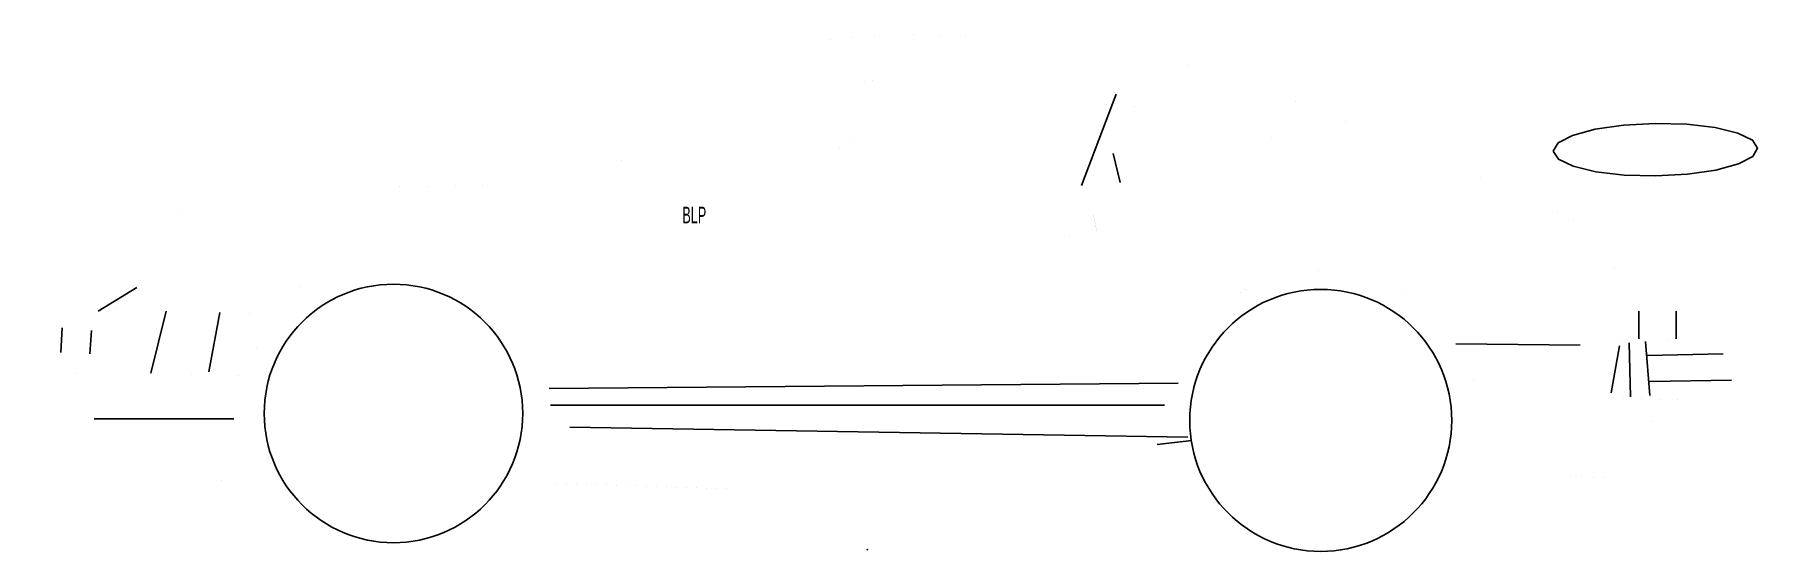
# Model space of a CAD drawing. Extents: x 80849 to 85360, y 54343 to 55688.
import ezdxf

# ---------------------------------------------------------------- set-up
doc = ezdxf.new("R2010")
doc.units = 0
doc.header["$LTSCALE"] = 32258
doc.header["$MEASUREMENT"] = 0
doc.layers.get('0').update_dxf_attribs({"linetype": 'CONTINUOUS'})
doc.styles.add('CAD_FNT', font='TXT', dxfattribs={"height": 0.2})

msp = doc.modelspace()

# ---------------------------------------------------------------- linework, layer by layer
at = {"linetype": 'CONTINUOUS'}
for p, q in [((83664.314, 55533.55), (83574.314, 55295.95)), ((83657.114, 55378.75), (83675.114, 55303.15)), ((81115.714, 55029.75), (81014.914, 54968.55)), ((81191.314, 54968.35), (81151.714, 54806.55)), ((81331.714, 54964.75), (81302.914, 54810.15)), ((85025.014, 54968.35), (85025.014, 54896.55)), ((85122.214, 54968.35), (85122.214, 54896.55)), ((80921.314, 54925.35), (80917.714, 54860.55)), ((80996.914, 54918.15), (80993.314, 54856.95)), ((84872.914, 54880.15), (84548.914, 54883.75)), ((84974.614, 54878.35), (84953.014, 54755.95)), ((84999.814, 54885.55), (85003.414, 54745.15)), ((85043.014, 54889.15), (85053.814, 54748.75)), ((85046.614, 54853.35), (85244.614, 54856.95)), ((82188.514, 54766.75), (83826.314, 54781.15)), ((85053.814, 54784.95), (85266.214, 54788.55)), ((83790.414, 54723.55), (82192.014, 54723.55)), ((81367.714, 54687.75), (81004.114, 54687.75)), ((83851.514, 54640.75), (82242.314, 54665.95)), ((83771.514, 54621.15), (83861.514, 54631.95))]:
    msp.add_line(p, q, dxfattribs=at)
at = {"linetype": 'CONTINUOUS', "const_width": 0.002, "flags": 128}
for points in [[(82865.314, 55666.75), (82876.114, 55630.75), (82807.714, 55569.55), (82566.514, 55328.35)], [(85165.414, 54971.95), (85161.814, 55000.75), (85122.214, 55043.95), (85032.214, 55087.15), (84841.614, 55213.15), (84438.414, 55393.15), (84125.214, 55515.55), (83909.214, 55594.75), (83632.014, 55652.35), (83401.614, 55681.15), (83117.214, 55688.35), (82876.014, 55673.95)], [(82858.114, 55659.55), (82771.714, 55612.75), (82645.714, 55537.15), (82508.914, 55457.95), (82415.314, 55393.15), (82332.514, 55321.15)], [(82883.314, 55659.55), (82894.114, 55623.55), (82811.314, 55555.15), (82692.514, 55436.35), (82559.314, 55303.15)], [(84758.714, 55227.55), (84603.914, 55267.15), (84405.914, 55346.35), (84121.514, 55450.75), (83829.914, 55533.55), (83531.314, 55594.75), (83279.314, 55605.55), (82984.114, 55616.35), (82656.514, 55303.15), (82915.714, 55292.35), (83585.114, 55288.75), (83912.714, 55274.35), (84218.714, 55238.35), (84647.114, 55166.55), (85075.514, 55047.75)], [(82908.514, 55295.95), (83020.114, 55591.15), (82991.314, 55591.15), (82962.514, 55558.75), (82890.514, 55479.55), (82811.314, 55403.95), (82746.514, 55331.95), (82717.714, 55306.75)], [(82926.514, 55292.35), (83038.114, 55591.15), (83160.514, 55587.55), (83268.514, 55580.35), (83430.514, 55569.55), (83549.114, 55558.75), (83660.714, 55533.55)], [(83721.914, 55526.35), (83678.714, 55421.95), (83617.514, 55299.55), (83934.314, 55295.95), (84218.714, 55303.15), (84236.714, 55339.15), (84164.714, 55385.95), (83952.314, 55461.55), (83718.314, 55526.35)], [(83635.514, 55447.15), (83542.014, 55457.95), (83531.314, 55418.35), (83531.314, 55360.75), (83549.114, 55324.75)], [(84811.814, 55402.15), (84779.414, 55369.75), (84736.214, 55340.95), (84703.814, 55326.55), (84664.214, 55319.35), (84628.214, 55319.35), (84585.014, 55330.15)], [(82346.814, 55335.65), (82062.514, 55296.15), (81763.714, 55292.55), (81259.714, 55238.55), (81151.714, 55022.55), (81115.714, 55033.35), (81234.514, 55234.95), (81252.514, 55234.95)], [(83588.714, 55288.75), (83603.114, 55231.15), (83613.914, 55177.15), (83567.114, 55079.95), (83509.514, 54943.15), (83433.914, 54813.55), (83358.314, 54777.55), (82364.714, 54791.95), (82346.714, 54860.35), (82325.114, 55025.95), (82332.314, 55166.35), (82465.514, 55303.15)], [(82541.314, 55303.15), (82454.914, 55306.75), (82368.514, 55317.55), (82346.914, 55331.95)], [(84966.614, 55315.75), (84923.414, 55294.15), (84880.214, 55265.35), (84855.014, 55240.15), (84837.014, 55211.35)], [(81234.514, 55234.95), (81187.714, 55209.75), (81151.714, 55159.35), (81137.314, 55123.35), (81122.914, 55069.35), (81115.714, 55044.15)], [(83542.014, 55179.95), (83477.314, 55190.65), (83444.914, 55201.45), (83387.314, 55183.45), (83336.914, 55176.45), (83333.314, 55154.85), (83383.714, 55154.85), (83408.914, 55133.25), (83470.114, 55129.65), (83498.914, 55154.85), (83542.014, 55158.45), (83545.514, 55176.45)], [(81371.314, 54687.75), (81382.114, 54738.15), (81400.114, 54799.35), (81425.314, 54871.35), (81461.314, 54961.25), (81551.114, 55040.35), (81738.314, 55119.55), (81914.714, 55105.15), (82047.914, 55018.75), (82137.914, 54892.95), (82184.714, 54766.95), (82195.514, 54648.15), (82119.914, 54637.35)], [(82199.314, 55101.75), (82199.314, 55058.55), (82138.114, 55058.55), (82130.914, 55105.35), (82199.314, 55105.35)], [(83754.414, 54608.55), (83794.014, 54687.55), (83826.414, 54795.55), (83858.814, 54856.75), (83938.014, 54989.95), (84060.414, 55054.75), (84222.214, 55079.95), (84391.414, 55043.95), (84528.214, 54932.35), (84593.014, 54795.55), (84625.414, 54662.55)], [(81468.414, 54961.25), (80917.714, 54979.15), (80867.314, 54943.35)], [(84920.714, 54900.05), (84960.214, 54968.35), (85165.414, 54971.95), (85172.614, 54946.75), (85165.414, 54896.55)], [(81184.114, 54914.55), (80856.514, 54925.35), (80849.314, 54860.55), (81180.514, 54860.55)], [(84762.214, 54745.15), (85151.014, 54737.95), (85241.014, 54759.55), (85287.814, 54799.15), (85233.814, 54881.95), (85165.414, 54896.35), (84899.014, 54885.55), (84895.414, 54741.55)], [(80874.514, 54853.35), (80892.514, 54817.35), (81400.114, 54799.35)], [(85241.014, 54878.55), (85298.614, 54874.95), (85331.014, 54860.55), (85359.814, 54824.55), (85359.814, 54784.95), (85331.014, 54752.55), (85291.414, 54730.95), (85251.814, 54712.95), (85169.014, 54684.15), (85165.414, 54727.35)], [(80953.714, 54810.15), (80993.314, 54774.15), (81011.314, 54738.15), (81018.514, 54691.35)], [(84618.214, 54662.55), (84917.014, 54648.15), (84996.214, 54651.75), (85068.214, 54684.05), (85161.814, 54737.95)], [(81029.314, 54686.85), (81029.314, 54636.45), (80978.914, 54575.25), (80968.114, 54539.25), (81389.314, 54524.85), (81374.914, 54672.45)], [(82195.614, 54636.35), (82188.514, 54521.25), (83808.314, 54467.25), (83826.314, 54521.25), (83772.314, 54611.25)], [(84502.114, 54534.75), (84710.914, 54545.55), (84822.514, 54581.55), (84833.314, 54538.35), (84955.714, 54534.75), (85024.114, 54657.15)]]:
    msp.add_lwpolyline(points, dxfattribs=at)
at = {"linetype": 'CONTINUOUS', "flags": 128}
msp.add_lwpolyline([(84802.614, 55385.15), (84815.314, 55406.45), (84852.814, 55426.05), (84911.414, 55441.95), (84985.414, 55452.75), (85067.614, 55457.25), (85149.814, 55455.15), (85224.114, 55446.45), (85283.214, 55432.15), (85321.214, 55413.65), (85334.514, 55392.75), (85321.814, 55371.35), (85284.314, 55351.75), (85225.714, 55335.85), (85151.714, 55325.05), (85069.514, 55320.55), (84987.314, 55322.65), (84913.014, 55331.35), (84853.914, 55345.65), (84815.914, 55364.15), (84802.614, 55385.15)], dxfattribs=at)
at = {"linetype": 'CONTINUOUS'}
for centre, radius in [((81783.314, 54702.15), 336.5), ((84197.114, 54684.05), 341)]:
    msp.add_circle(centre, radius, dxfattribs=at)
msp.add_point((83016.544, 54347.536), dxfattribs=at)

# ---------------------------------------------------------------- texts
at = {"linetype": 'CONTINUOUS', "style": 'CAD_FNT', "width": 0.57}
msp.add_text('BLP', height=43.1, dxfattribs=at).set_placement((82535.434, 55197.118))

doc.saveas('drawing.dxf')
